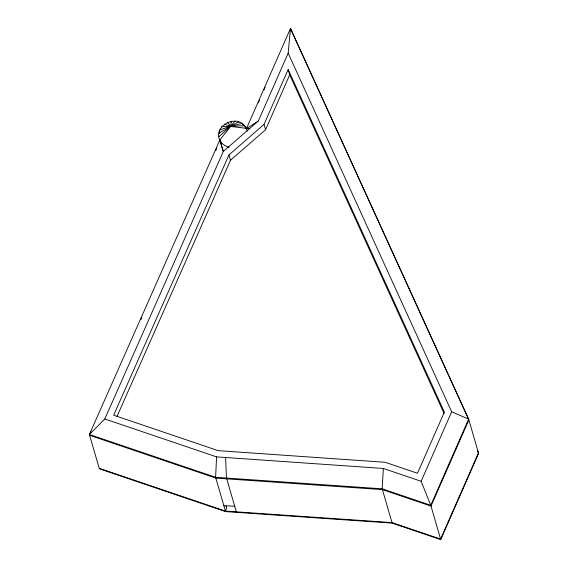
<?xml version="1.0" encoding="UTF-8"?>
<svg xmlns="http://www.w3.org/2000/svg" width="568" height="568" viewBox="0 0 568 568"><rect width="100%" height="100%" fill="white"/><g stroke="black" fill="none" stroke-linecap="round" stroke-linejoin="round"><path stroke-width="0.85" d="M220.1 140.878C212.02 124.832 239.249 112.691 246.427 128.688A14.463 13.213 -16.2 0 1 247.243 131.151M231.098 126.323L230.544 126.416L249.785 128.744M225.574 511.605L99.357 468.806L89.389 434.499L104.789 418.971L216.578 456.878L215.606 477.297L225.574 511.605L392.14 523.121L440.732 539.6L478.611 453.42L468.643 419.113L290.504 28.4L246.427 128.688L258.362 120.948L288.168 53.143L290.504 28.4L291.228 30.892M216.578 456.878L383.35 468.465L382.172 488.814L392.14 523.121M219.376 133.175L219.873 129.831L230.565 126.281M258.39 102.794L259.455 100.366M264.077 89.858L265.142 87.429M264.021 124.413L288.154 69.502L444.361 412.105L417.48 473.258L385.097 462.274L218.219 450.658L113.65 415.194L228.954 154.929L264.021 124.413L265.568 129.738L230.494 160.247L116.987 416.465M265.568 129.738L289.701 74.82L288.154 69.502M99.201 468.273L225.418 511.079L226.717 508.126L226.057 505.847M440.732 539.6L430.771 505.293L421.136 481.281L451.681 411.786L288.168 53.143M230.565 126.479L219.851 140.005L89.389 434.499L215.606 477.297L382.172 488.814L430.771 505.293L468.643 419.113L451.681 411.786M140.793 319.784L141.872 317.349M215.776 150.527L216.855 148.092M104.789 418.971L223.302 151.457L258.362 120.948M230.856 126.11L235.046 121.076M218.886 136.696L230.544 126.416L218.893 133.224M230.927 126.124L238.666 121.822L238.901 122.617M230.991 126.153L241.911 123.419L243.466 125.386M221.754 126.742L230.601 126.224M231.048 126.203L244.559 125.762L246.192 128.751M223.877 505.754L234.705 506.195M225.418 511.079L391.984 522.588L440.583 539.067L478.455 452.888L477.354 450.474M230.651 126.167L224.417 124.172L224.644 124.967M383.35 468.465L421.136 481.281M89.616 435.294L215.84 478.1L382.406 489.609L430.998 506.088L468.877 419.908L290.738 29.195M227.669 122.297L230.714 126.132L231.297 121.24L231.524 122.035M477.88 451.808L478.611 453.42M289.701 74.82L444.07 413.397M229.032 147.275A14.463 13.213 -16.2 0 1 219.851 140.005L223.302 151.457M219.851 140.005L223.11 150.989M228.954 154.929L230.494 160.247M236.409 512.045L226.44 477.738L225.581 457.24M90.695 431.552L90.923 432.347"/></g></svg>
